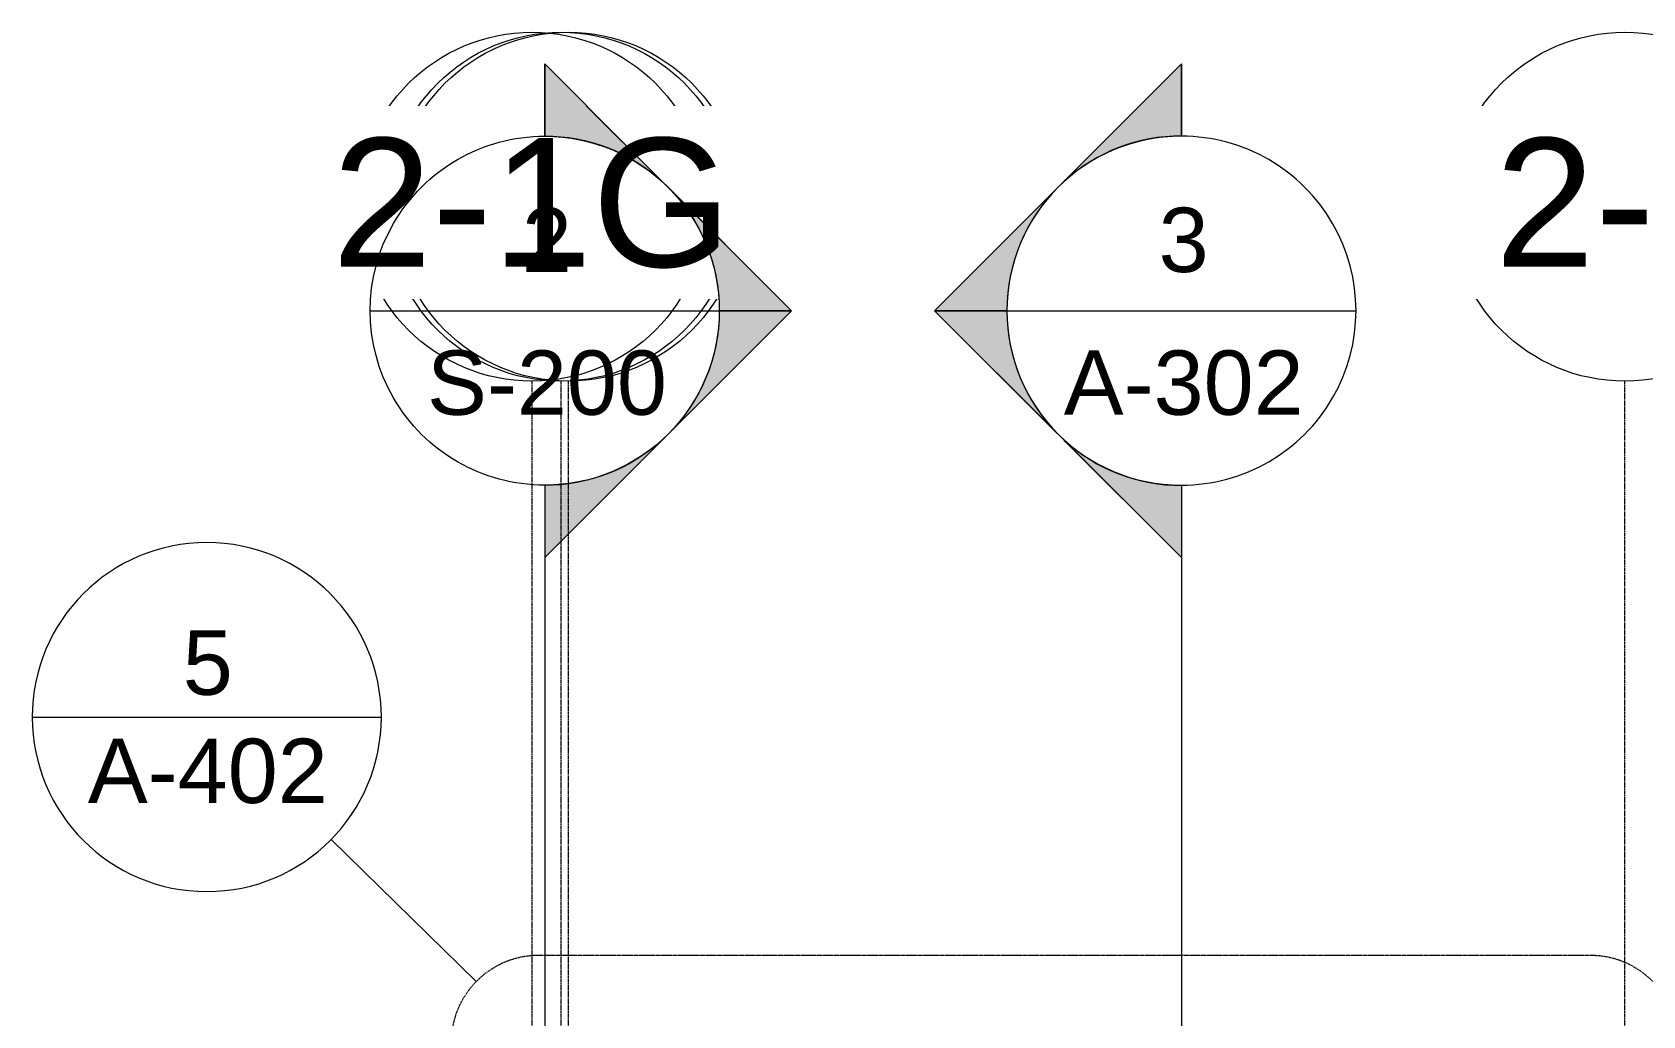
# Model space of a CAD drawing. Header units: inches. Extents: x -55396 to -733, y -290 to 853.
# Drawn here: x -26418.8 to -25976, y 399.2 to 669.8 of the extents above; entities that cross this region are included whole.
import ezdxf

# ---------------------------------------------------------------- set-up
doc = ezdxf.new("R2010")
doc.units = ezdxf.units.IN
doc.header["$MEASUREMENT"] = 0
doc.linetypes.add('Dash Dot 3_16_', pattern=[0.3124999999999999, 0.1874999999999999, -0.06249999999999999, 0, -0.06249999999999999])
doc.linetypes.add('Grid Line 1_2_', pattern=[0.8749999999999999, 0.4999999999999999, -0.125, 0.125, -0.125])
for name, color, linetype, lineweight in [('A-ANNO-SYMB', 150, 'Continuous', 9), ('G-ANNO-SYMB', 111, 'Continuous', 9), ('S-GRID', 1, 'Continuous', 9), ('S-GRID-IDEN', 1, 'Continuous', 9)]:
    doc.layers.add(name, color=color, linetype=linetype, lineweight=lineweight)
doc.styles.add('Arial', font='arial.ttf', dxfattribs={"height": 35.40718562874248})
doc.styles.add('Arial_1', font='arial.ttf', dxfattribs={"height": 17.70359281437124})

# ---------------------------------------------------------------- blocks, each defined once
blk = doc.blocks.new('Grid - Grid Head - Circle-14747-Section 13')
at = {"layer": 'S-GRID-IDEN'}
blk.add_circle((-23085.89022535236, 621.7647821060497), 48, dxfattribs=at)
blk = doc.blocks.new('Section - Section Head - Filled-1526-Section 13')
at = {"layer": 'G-ANNO-SYMB'}
h = blk.add_hatch(color=256, dxfattribs=at)
edge = h.paths.add_edge_path(flags=0)
edge.add_arc((-24148.83531033965, 593.1570754422743), 48.06247118192541, 89.99999999999989, 132.0783950246248, ccw=False)
edge.add_line((-24148.83531033965, 641.2195466242015), (-24148.83531033965, 661.0393264361826))
edge.add_line((-24148.83531033965, 661.0393264361826), (-24181.04422105293, 628.8304157229087))
h = blk.add_hatch(color=256, dxfattribs=at)
edge = h.paths.add_edge_path(flags=0)
edge.add_line((-24182.77643583661, 627.0982009392283), (-24216.71756133356, 593.1570754422743))
edge.add_line((-24216.71756133356, 593.1570754422743), (-24196.83531033965, 593.1570754422742))
edge.add_arc((-24148.83531033965, 593.1570754422736), 47.99999999999782, 135.0000000000001, 179.9999999999997, ccw=False)
h = blk.add_hatch(color=256, dxfattribs=at)
edge = h.paths.add_edge_path(flags=0)
edge.add_arc((-24148.83531033965, 593.157075442274), 47.99999999999965, 180, 225.0000000000013, ccw=False)
edge.add_line((-24196.83531033965, 593.1570754422743), (-24216.71756133356, 593.1570754422744))
edge.add_line((-24216.71756133356, 593.1570754422744), (-24182.77643583661, 559.21594994532))
h = blk.add_hatch(color=256, dxfattribs=at)
edge = h.paths.add_edge_path(flags=0)
edge.add_line((-24181.04422105293, 557.4837351616394), (-24148.83531033965, 525.2748244483653))
edge.add_line((-24148.83531033965, 525.2748244483653), (-24148.83531033965, 545.0946042603464))
edge.add_arc((-24148.83531033965, 593.1570754422738), 48.06247118192778, 227.9216049753765, 270, ccw=False)
for p, q in [((-24216.71756133356, 593.1570754422744), (-24148.83531033965, 661.0393264361825)), ((-24181.04422105293, 628.8304157229087), (-24148.83531033965, 661.0393264361826)), ((-24148.83531033965, 641.157075442274), (-24148.83531033965, 661.0393264361825)), ((-24148.83531033965, 661.0393264361826), (-24148.83531033965, 641.2195466242015)), ((-24216.71756133356, 593.1570754422743), (-24182.77643583661, 627.0982009392283)), ((-24216.71756133356, 593.1570754422744), (-24148.83531033965, 525.2748244483657)), ((-24196.83531033965, 593.1570754422742), (-24216.71756133356, 593.1570754422743)), ((-24182.77643583661, 559.21594994532), (-24216.71756133356, 593.1570754422744)), ((-24216.71756133356, 593.1570754422744), (-24196.83531033965, 593.1570754422743)), ((-24148.83531033965, 525.2748244483653), (-24181.04422105293, 557.4837351616394)), ((-24148.83531033965, 545.1570754422742), (-24148.83531033965, 525.2748244483657)), ((-24148.83531033965, 545.0946042603464), (-24148.83531033965, 525.2748244483653))]:
    blk.add_line(p, q, dxfattribs=at)
for centre, radius, start, end in [((-24148.83531033965, 593.157075442274), 47.99999999999977, 89.9999999999998, 269.9999999999994), ((-24148.83531033965, 593.1570754422743), 48.06247118192541, 89.99999999999952, 132.0783950246244), ((-24148.83531033965, 593.157075442274), 48, 269.9999999999996, 90), ((-24148.83531033965, 593.1570754422736), 47.99999999999782, 134.9999999999997, 179.9999999999993), ((-24148.83531033965, 593.157075442274), 47.99999999999965, 179.9999999999996, 225.000000000001), ((-24148.83531033965, 593.1570754422738), 48.06247118192778, 227.9216049753762, 269.9999999999996)]:
    blk.add_arc(centre, radius, start, end, dxfattribs=at)
blk = doc.blocks.new('Section - Callout Head-19020-Section 13')
at = {"layer": 'A-ANNO-SYMB'}
blk.add_line((-22721.64263496452, 447.0197452597603), (-22625.64263496452, 447.0197452597603), dxfattribs=at)
for radius, start, end in [(48, 0, 179.9999999999998), (47.99999999999991, 179.9999999999999, 359.9999999999994)]:
    blk.add_arc((-22673.64263496452, 447.0197452597603), radius, start, end, dxfattribs=at)

msp = doc.modelspace()

# ---------------------------------------------------------------- linework, layer by layer
at = {"layer": 'A-ANNO-SYMB'}
msp.add_line((-26296.75696521024, 408.6054644893525), (-26336.58599767422, 447.7386898773848), dxfattribs=at)
at = {"layer": 'A-ANNO-SYMB', "linetype": 'Dash Dot 3_16_'}
msp.add_line((-25990.28317025253, 415.7850975810453), (-26279.63752430028, 415.7850975810453), dxfattribs=at)
for centre, start, end in [((-26279.63752430028, 391.7850975810453), 90, 180), ((-25990.28317025253, 391.7850975810453), 0, 90)]:
    msp.add_arc(centre, 24, start, end, dxfattribs=at)
at = {"layer": 'G-ANNO-SYMB'}
for p, q in [((-26325.89777302613, 593.157075442274), (-26229.89777302613, 593.157075442274)), ((-26150.81695981503, 593.1570754422739), (-26054.81695981503, 593.1570754422739)), ((-26277.89777302615, 545.1570754422745), (-26277.89777302615, -54.81696767603199)), ((-26102.81695981505, 545.1570754422744), (-26102.81695981505, -79.66080684492748))]:
    msp.add_line(p, q, dxfattribs=at)
at = {"layer": 'S-GRID', "linetype": 'Grid Line 1_2_'}
for p, q in [((-26281.39022535238, -131.9999999999999), (-26281.39022535238, 573.7647821060501)), ((-26281.39022535238, -131.9999999999999), (-26281.39022535238, 573.7647821060501)), ((-26273.39022535238, -131.9999999999999), (-26273.39022535238, 573.7647821060501)), ((-26271.39022535238, -131.9999999999999), (-26271.39022535238, 573.7647821060501)), ((-25980.89022535238, -131.9999999999999), (-25980.89022535238, 573.7647821060501)), ((-25980.89022535238, -131.9999999999999), (-25980.89022535238, 573.7647821060501))]:
    msp.add_line(p, q, dxfattribs=at)

# ---------------------------------------------------------------- block references
at = {"layer": 'A-ANNO-SYMB'}
msp.add_blockref('Section - Callout Head-19020-Section 13', (-3697.182244529612, 34.35967843423875), dxfattribs=at)
at = {"layer": 'G-ANNO-SYMB'}
msp.add_blockref('Section - Section Head - Filled-1526-Section 13', (-1953.981649475369, 0), dxfattribs=at)
at = {"layer": 'S-GRID-IDEN'}
for p in [(-3195.499999999994, 0), (-2894.99999999999, 0)]:
    msp.add_blockref('Grid - Grid Head - Circle-14747-Section 13', p, dxfattribs=at)

# ---------------------------------------------------------------- texts
at = {"layer": 'A-ANNO-SYMB', "char_height": 17.70359281437124, "attachment_point": 2, "line_spacing_factor": 0.9385317878468563, "style": 'Arial_1'}
for s, insert, width in [('5', (-26370.54803272556, 505.1970373961894), 16.41599999999998), ('A-402', (-26370.54803272556, 475.4323098409176), 78.62399999999991)]:
    msp.add_mtext(s, dxfattribs=dict(at, insert=insert, width=width))
at = {"layer": 'G-ANNO-SYMB', "char_height": 17.70359281437124, "attachment_point": 2, "line_spacing_factor": 0.9385317878468563, "style": 'Arial_1'}
for s, insert, width in [('3', (-26102.20221985316, 621.4953245809785), 16.41599999999998), ('S-200', (-26277.28303306426, 582.222836202313), 78.62399999999991), ('A-302', (-26102.20221985316, 582.2228362023129), 78.62399999999991)]:
    msp.add_mtext(s, dxfattribs=dict(at, insert=insert, width=width))

# ---------------------------------------------------------------- next in the draw order: texts
at = {"layer": 'S-GRID-IDEN', "char_height": 35.40718562874248, "attachment_point": 2, "line_spacing_factor": 0.9385317878468563, "style": 'Arial', "bg_fill": 3, "box_fill_scale": 1.25, "bg_fill_color": 0, "bg_fill_transparency": 0}
for s, insert, width in [('1-1G', (-26281.39945265443, 640.6385190159152), 130.8959999999998), ('1-2', (-25980.89945265443, 640.6385190159152), 85.10399999999991)]:
    msp.add_mtext(s, dxfattribs=dict(at, insert=insert, width=width))

# ---------------------------------------------------------------- next in the draw order: block references
at = {"layer": 'S-GRID-IDEN'}
for p in [(-3187.49999999999, 0), (-2894.99999999999, 0)]:
    msp.add_blockref('Grid - Grid Head - Circle-14747-Section 13', p, dxfattribs=at)

# ---------------------------------------------------------------- next in the draw order: texts
at = {"layer": 'S-GRID-IDEN', "char_height": 35.40718562874248, "width": 85.10399999999991, "attachment_point": 2, "line_spacing_factor": 0.9385317878468563, "style": 'Arial', "bg_fill": 3, "box_fill_scale": 1.25, "bg_fill_color": 0, "bg_fill_transparency": 0}
for s, insert in [('2-1', (-26273.39945265443, 640.6385190159152)), ('2-2', (-25980.89945265443, 640.6385190159152))]:
    msp.add_mtext(s, dxfattribs=dict(at, insert=insert))

# ---------------------------------------------------------------- next in the draw order: block references
at = {"layer": 'S-GRID-IDEN'}
msp.add_blockref('Grid - Grid Head - Circle-14747-Section 13', (-3185.499999999992, 0), dxfattribs=at)

# ---------------------------------------------------------------- next in the draw order: texts
at = {"layer": 'S-GRID-IDEN', "insert": (-26271.39945265443, 640.6385190159152), "char_height": 35.40718562874248, "width": 147.3119999999998, "attachment_point": 2, "line_spacing_factor": 0.9385317878468563, "style": 'Arial', "bg_fill": 3, "box_fill_scale": 1.25, "bg_fill_color": 0, "bg_fill_transparency": 0}
msp.add_mtext('1-1.G', dxfattribs=at)

# ---------------------------------------------------------------- next in the draw order: block references
at = {"layer": 'S-GRID-IDEN'}
msp.add_blockref('Grid - Grid Head - Circle-14747-Section 13', (-3195.499999999994, 0), dxfattribs=at)

# ---------------------------------------------------------------- next in the draw order: texts
at = {"layer": 'S-GRID-IDEN', "insert": (-26281.39945265443, 640.6385190159152), "char_height": 35.40718562874248, "width": 130.8959999999998, "attachment_point": 2, "line_spacing_factor": 0.9385317878468563, "style": 'Arial', "bg_fill": 3, "box_fill_scale": 1.25, "bg_fill_color": 0, "bg_fill_transparency": 0}
msp.add_mtext('2-1G', dxfattribs=at)

# ---------------------------------------------------------------- next in the draw order: block references
at = {"layer": 'G-ANNO-SYMB', "extrusion": (0, 0, -1)}
msp.add_blockref('Section - Section Head - Filled-1526-Section 13', (50426.73308336581, 0), dxfattribs=at)

# ---------------------------------------------------------------- next in the draw order: texts
at = {"layer": 'G-ANNO-SYMB', "insert": (-26277.28303306426, 621.4953245809786), "char_height": 17.70359281437124, "width": 16.41599999999998, "attachment_point": 2, "line_spacing_factor": 0.9385317878468563, "style": 'Arial_1'}
msp.add_mtext('2', dxfattribs=at)

doc.saveas('drawing.dxf')
